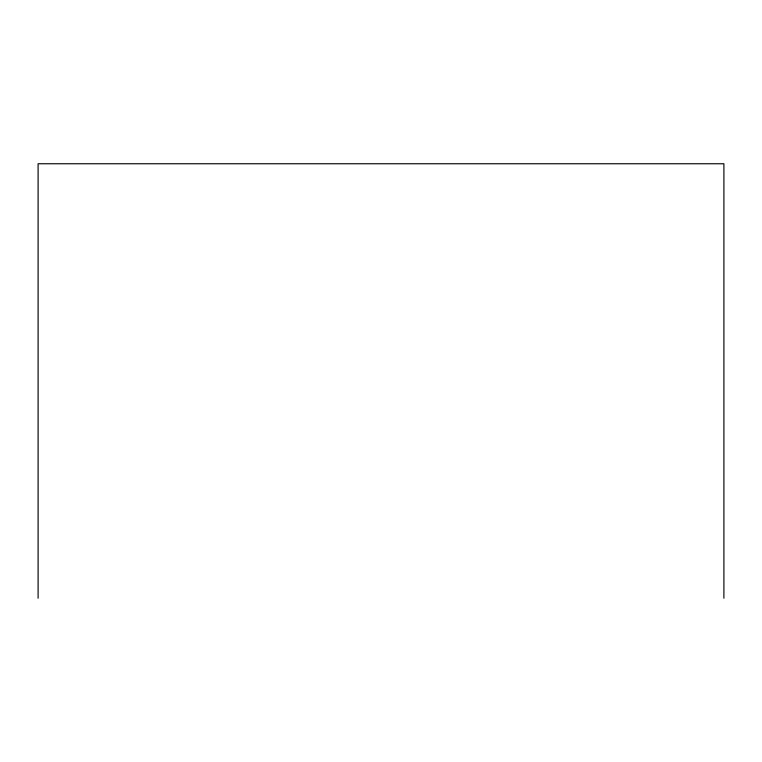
<?xml version="1.0" encoding="UTF-8"?>
<svg xmlns="http://www.w3.org/2000/svg" width="762" height="762" viewBox="0 0 762 762"><rect width="100%" height="100%" fill="white"/><g stroke="black" fill="none" stroke-linecap="round" stroke-linejoin="round"><path stroke-width="1.14" d="M723.9 598.246L723.9 163.754L38.1 163.754L38.1 598.246"/></g></svg>
